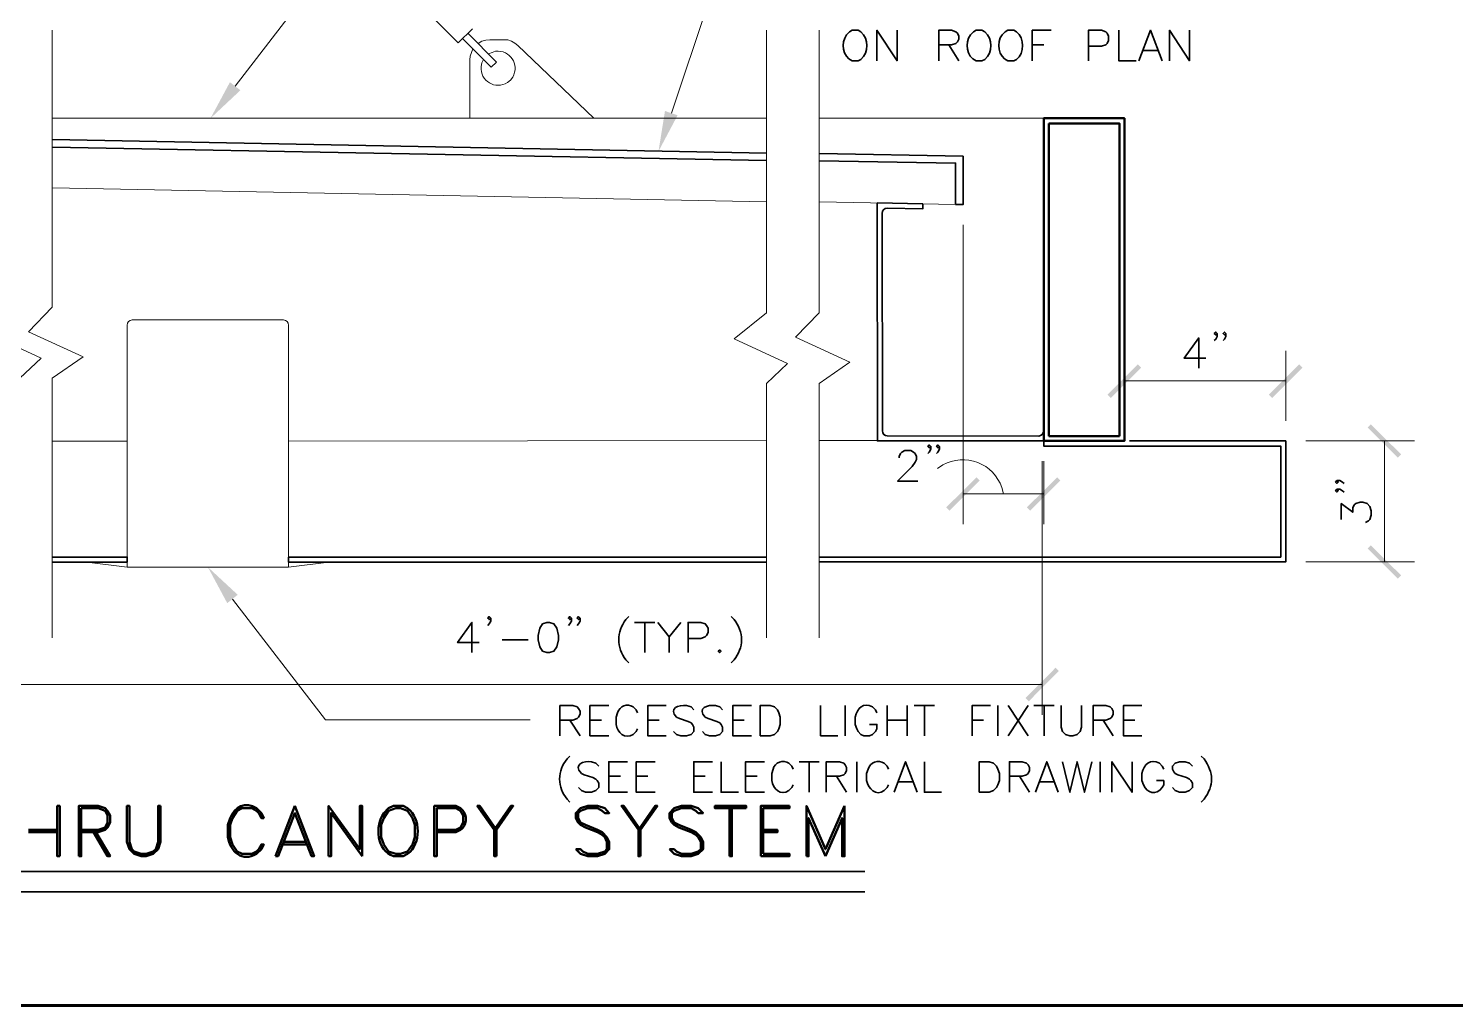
# Model space of a CAD drawing. Header units: inches. Extents: x 5 to 516, y -193 to 129.
# Drawn here: x 340.078 to 343.026, y -12.334 to -10.316 of the extents above; entities that cross this region are included whole.
import ezdxf

# ---------------------------------------------------------------- set-up
doc = ezdxf.new("R2010")
doc.units = ezdxf.units.IN
doc.header["$MEASUREMENT"] = 0
doc.layers.add('PDF6_Geometry', color=7, linetype='Continuous')
doc.layers.add('PDF6_Solid Fills', color=7, linetype='Continuous')

msp = doc.modelspace()

# ---------------------------------------------------------------- hatches: boundary and pattern name
at = {"layer": 'PDF6_Solid Fills', "transparency": 33554559}
for points in [[(342.3768125, -11.0166927), (342.3701458, -11.0100261), (342.3073683, -11.0728041), (342.3140347, -11.0794705)], [(342.6407014, -11.0728044), (342.6473681, -11.079471), (342.7101456, -11.016693), (342.7034792, -11.0100266)], [(342.9073685, -11.2028047), (342.9140352, -11.1961381), (342.8512571, -11.1339161), (342.8445907, -11.1405825)], [(342.0434792, -11.2500267), (342.0368125, -11.2433601), (341.974035, -11.3055826), (341.9807014, -11.312249)], [(342.1407014, -11.3055823), (342.1473681, -11.312249), (342.2101456, -11.2500265), (342.2034792, -11.2433601)], [(342.8512569, -11.3839153), (342.8445902, -11.3905819), (342.9073682, -11.452805), (342.9140346, -11.4461375)], [(342.1379232, -11.6994704), (342.1445898, -11.7061371), (342.2068118, -11.6433601), (342.2001454, -11.6366926)]]:
    msp.add_hatch(color=256, dxfattribs=at).paths.add_polyline_path(points)

# ---------------------------------------------------------------- linework, layer by layer
at = {"layer": 'PDF6_Geometry', "lineweight": 15}
for points in [[(340.5051458, -10.4355815), (341.1145902, -9.6444704), (341.2740346, -9.6444704)], [(341.4062564, -10.4911371), (341.557923, -10.0372482), (341.7173674, -10.0372482)], [(340.9657012, -10.3461379), (340.7629234, -10.1428046)], [(340.9951462, -10.316693), (340.9657017, -10.3461374)], [(340.0601464, -10.3200262), (340.0601464, -10.8922484), (339.9934797, -10.9461373), (340.1040353, -10.9972484), (340.0601464, -11.0383595), (340.0601464, -11.5750261)], [(340.1268126, -10.3200262), (340.1268126, -10.8922484), (340.0779237, -10.9428039), (340.1907015, -10.9944706), (340.1268126, -11.0383595), (340.1268126, -11.5750261)], [(341.0340346, -10.3961381), (340.9745902, -10.3366937)], [(340.9857015, -10.3261376), (341.045146, -10.385582), (341.0340349, -10.3961376)], [(341.0312564, -10.3394715), (341.022923, -10.3405826), (341.0145897, -10.3428049), (341.0068119, -10.3472493)], [(341.0890341, -10.3516932), (341.0829229, -10.3466932), (341.0757007, -10.3428044), (341.0679229, -10.3400266), (341.0595896, -10.339471), (341.0312563, -10.339471)], [(341.6029229, -10.3200262), (341.6029229, -10.9033595), (341.5357007, -10.9572484), (341.6462563, -11.0083594), (341.6029229, -11.0494706), (341.6029229, -11.5750261)], [(341.7118119, -10.3200262), (341.7118119, -10.9033595), (341.662923, -10.953915), (341.7751452, -11.0055817), (341.7118119, -11.0494706), (341.7118119, -11.5750261)], [(340.9962572, -10.3583596), (340.9929239, -10.3655819), (340.9907017, -10.3733596), (340.9895906, -10.3811374)], [(341.0429236, -10.3633593), (341.0357014, -10.3655815), (341.0284791, -10.3689149)], [(341.2462572, -10.5016939), (341.089035, -10.3516939)], [(340.9895897, -10.3811382), (340.9895897, -10.5016937)], [(341.0179236, -10.380026), (341.0145902, -10.3872482), (341.0129236, -10.395026)], [(341.067368, -10.4278038), (341.0734791, -10.4228038), (341.0784791, -10.4166927)], [(340.1273675, -10.5016939), (341.6023675, -10.5016939)], [(341.712368, -10.5016939), (342.1757013, -10.5016939)], [(341.602368, -10.6744709), (340.127368, -10.645582)], [(341.993479, -10.6800262), (341.7123679, -10.6744707)], [(342.009035, -10.7216929), (342.009035, -11.3405817)], [(340.2818125, -10.9289151), (340.2818125, -11.4289151), (340.1984792, -11.4189151)], [(340.2818126, -10.9289161), (340.2823682, -10.9250272), (340.2845904, -10.9216939), (340.2879237, -10.9194717), (340.2923682, -10.9183606), (340.6045904, -10.9183606)], [(340.6151458, -11.4289151), (340.6151458, -10.9289151), (340.6145903, -10.9250262), (340.612368, -10.9216929), (340.6090347, -10.9194707), (340.6045903, -10.9183596)], [(342.3423683, -11.1266939), (342.3423683, -10.9822495)], [(342.6757017, -11.1266939), (342.6757017, -10.9822495)], [(342.3423683, -11.0444705), (342.6757017, -11.0444705)], [(340.1273675, -11.1689155), (340.281812, -11.1689155)], [(340.6151458, -11.1689155), (341.602368, -11.1672489)], [(341.712368, -11.1672484), (341.8318124, -11.1672484)], [(342.7173683, -11.1683606), (342.9418128, -11.1683606)], [(342.8795907, -11.1683606), (342.8795907, -11.4183606)], [(342.1723674, -11.2100272), (342.1723674, -11.7339161)], [(342.1757017, -11.2100272), (342.1757017, -11.3405828)], [(342.1757017, -11.2778045), (342.009035, -11.2778045)], [(340.6984791, -11.4189155), (340.6151458, -11.4289155), (340.2818125, -11.4289155)], [(342.7173683, -11.4183606), (342.9418128, -11.4183606)], [(340.4995904, -11.4950264), (340.6912571, -11.7444708), (341.1145904, -11.7444708)], [(342.1723674, -11.6716926), (339.4140342, -11.6716926)], [(341.4495902, -12.3344711), (341.4495902, -12.3344705)]]:
    msp.add_lwpolyline(points, dxfattribs=at)
at = {"layer": 'PDF6_Geometry', "lineweight": 35}
for points in [[(341.7979236, -10.3233595), (341.7918125, -10.3200262), (341.7795903, -10.3200262), (341.7740348, -10.3233595), (341.7679236, -10.3294706)], [(341.8307016, -10.3828042), (341.8307016, -10.3200264), (341.8723683, -10.3828042), (341.8723683, -10.3200264)], [(341.9584787, -10.3828042), (341.9584787, -10.3200264), (341.9851454, -10.3200264), (341.9940343, -10.3233598), (341.9973676, -10.3261376), (342.0001454, -10.3322487), (342.0001454, -10.3383598), (341.9973676, -10.3439153), (341.9940343, -10.3472487), (341.9851454, -10.3500264), (341.9584787, -10.3500264)], [(342.0540339, -10.3233595), (342.0479228, -10.3200262), (342.0357006, -10.3200262), (342.030145, -10.3233595), (342.0240339, -10.3294706)], [(342.1190347, -10.3233595), (342.1134791, -10.3200262), (342.1012569, -10.3200262), (342.0957013, -10.3233595), (342.0895902, -10.3294706)], [(342.1518121, -10.3828042), (342.1518121, -10.3200264), (342.190701, -10.3200264)], [(342.2679235, -10.3828042), (342.2679235, -10.3200264), (342.2951458, -10.3200264), (342.3040346, -10.3233598), (342.3068124, -10.3261376), (342.3095902, -10.3322487), (342.3095902, -10.3411376), (342.3068124, -10.3472487), (342.3040346, -10.3500264), (342.2951458, -10.3528042), (342.2679235, -10.3528042)], [(342.3307016, -10.3200262), (342.3307016, -10.3828039), (342.3662571, -10.3828039)], [(342.3723683, -10.3828042), (342.3962571, -10.3200264), (342.420146, -10.3828042)], [(342.4351463, -10.3828042), (342.4351463, -10.3200264), (342.476813, -10.3828042), (342.476813, -10.3200264)], [(341.9795901, -10.3500261), (342.0001456, -10.3828039)], [(342.1518121, -10.3500261), (342.175701, -10.3500261)], [(342.3812568, -10.3616928), (342.4112568, -10.3616928)], [(341.7795903, -10.3828039), (341.7918125, -10.3828039), (341.7979236, -10.3800262)], [(342.0357006, -10.3828039), (342.0479228, -10.3828039), (342.0540339, -10.3800262)], [(342.1012569, -10.3828039), (342.1134791, -10.3828039), (342.1190347, -10.3800262)], [(341.602368, -10.5739155), (340.127368, -10.5455821)], [(341.602368, -10.5889154), (340.127368, -10.5611376)], [(342.009035, -10.5800269), (341.7123684, -10.5744713)], [(341.993479, -10.6800262), (342.0090345, -10.6800262), (342.0090345, -10.5800262)], [(341.993479, -10.6800263), (341.993479, -10.5944707), (341.7123679, -10.5894707)], [(341.9257017, -10.6783602), (341.8312572, -10.6766935)], [(342.1757017, -11.1683606), (341.8318128, -11.1683606), (341.8312572, -10.6766939)], [(341.8523679, -10.6878048), (341.8479235, -10.6883604), (341.8445902, -10.6905826), (341.842368, -10.6939159), (341.8418124, -10.6983604)], [(341.8418128, -10.6983603), (341.8423684, -11.1472492), (341.8429239, -11.1516936), (341.8451461, -11.155027), (341.8484795, -11.1572492), (341.8523684, -11.1578047)], [(341.9257017, -10.6783603), (341.9257017, -10.6889159), (341.8523684, -10.6878048)], [(342.4957011, -11.0178041), (342.4957011, -10.9555818), (342.4657011, -10.9972485), (342.5101455, -10.9972485)], [(342.5340346, -10.9466933), (342.5312568, -10.9494711), (342.5279234, -10.9466933), (342.5312568, -10.94336), (342.5340346, -10.9466933), (342.5340346, -10.9522489), (342.5312568, -10.95836), (342.5279234, -10.9611378)], [(342.5518127, -10.9466933), (342.549035, -10.9494711), (342.5462572, -10.9466933), (342.549035, -10.94336), (342.5518127, -10.9466933), (342.5518127, -10.9522489), (342.549035, -10.95836), (342.5462572, -10.9611378)], [(342.6757017, -11.1683606), (342.6757017, -11.4183606), (341.7123684, -11.4183606)], [(341.8318127, -11.1683606), (342.1757015, -11.1683606)], [(341.8523679, -11.1578037), (342.1651457, -11.1583593), (342.1690346, -11.1572482), (342.172368, -11.155026), (342.1745902, -11.1516926), (342.1757013, -11.1478037)], [(342.1757017, -11.1683596), (342.1757017, -11.1789151), (342.6651461, -11.1789151), (342.6651461, -11.4083596)], [(342.3529229, -11.1683606), (342.6757007, -11.1683606)], [(341.8768125, -11.2033597), (341.8768125, -11.2005819), (341.8795903, -11.1944708), (341.8823681, -11.191693), (341.8884792, -11.1883597), (341.9007014, -11.1883597), (341.906257, -11.191693), (341.9095903, -11.1944708), (341.9123681, -11.2005819), (341.9123681, -11.206693), (341.9095903, -11.2122486), (341.9034792, -11.2211375), (341.8734792, -11.2511375), (341.9151459, -11.2511375)], [(341.9423677, -11.1794712), (341.9390343, -11.1828046), (341.9362566, -11.1794712), (341.9390343, -11.1766934), (341.9423677, -11.1794712), (341.9423677, -11.1855823), (341.9390343, -11.1916934), (341.9362566, -11.1944712)], [(341.9601459, -11.1794712), (341.9568125, -11.1828046), (341.9540347, -11.1794712), (341.9568125, -11.1766934), (341.9601459, -11.1794712), (341.9601459, -11.1855823), (341.9568125, -11.1916934), (341.9540347, -11.1944712)], [(342.7812563, -11.2500267), (342.7840341, -11.2533601), (342.7812563, -11.2561378), (342.7784785, -11.2533601), (342.7812563, -11.2500267), (342.7873674, -11.2500267), (342.792923, -11.2533601), (342.7962563, -11.2561378)], [(342.7812563, -11.2678049), (342.7840341, -11.2711382), (342.7812563, -11.273916), (342.7784785, -11.2711382), (342.7812563, -11.2678049), (342.7873674, -11.2678049), (342.792923, -11.2711382), (342.7962563, -11.273916)], [(342.790146, -11.3305818), (342.790146, -11.2978041), (342.8140349, -11.3155818), (342.8140349, -11.3066929), (342.8168126, -11.3005818), (342.820146, -11.2978041), (342.8290349, -11.2950263), (342.8345904, -11.2950263), (342.8434793, -11.2978041), (342.8495904, -11.3039152), (342.8523682, -11.3128041), (342.8523682, -11.3216929), (342.8495904, -11.3305818), (342.8468126, -11.3333596), (342.8407015, -11.3366929)], [(340.2818125, -11.4189154), (340.2818125, -11.4083598), (340.127368, -11.4083598)], [(341.602368, -11.4083598), (340.6151457, -11.4083598)], [(340.6151458, -11.4083598), (340.6151458, -11.4189154)], [(342.665146, -11.4083598), (341.7123682, -11.4083598)], [(340.2818125, -11.4189155), (340.127368, -11.4189155)], [(341.602368, -11.4189155), (340.6151457, -11.4189155)], [(340.994034, -11.6055828), (340.994034, -11.5433606), (340.9645895, -11.5850272), (341.009034, -11.5850272)], [(341.0329235, -11.5344709), (341.0295902, -11.5372487), (341.0268124, -11.5344709), (341.0295902, -11.5311376), (341.0329235, -11.5344709), (341.0329235, -11.540582), (341.0295902, -11.5461376), (341.0268124, -11.5494709)], [(341.1995902, -11.5344709), (341.1962569, -11.5372487), (341.1934791, -11.5344709), (341.1962569, -11.5311376), (341.1995902, -11.5344709), (341.1995902, -11.540582), (341.1962569, -11.5461376), (341.1934791, -11.5494709)], [(341.2173684, -11.5344709), (341.2145906, -11.5372487), (341.2112573, -11.5344709), (341.2145906, -11.5311376), (341.2173684, -11.5344709), (341.2173684, -11.540582), (341.2145906, -11.5461376), (341.2112573, -11.5494709)], [(341.3184788, -11.5311377), (341.3123676, -11.5372488)], [(341.3301455, -11.5433606), (341.3718122, -11.5433606)], [(341.3512569, -11.5433606), (341.3512569, -11.6055828)], [(341.3779236, -11.5433606), (341.4018125, -11.572805), (341.4018125, -11.6055828)], [(341.4257017, -11.5433606), (341.4018128, -11.572805)], [(341.4407017, -11.6055825), (341.4407017, -11.5433603), (341.4673683, -11.5433603), (341.4762572, -11.5461381), (341.479035, -11.5494714), (341.4823683, -11.5550269), (341.4823683, -11.5639158), (341.479035, -11.5700269), (341.4762572, -11.5728047), (341.4673683, -11.5761381), (341.4407017, -11.5761381)], [(341.056812, -11.5789158), (341.1101453, -11.5789158)], [(341.3123676, -11.6205821), (341.3184788, -11.6266933)], [(341.1757017, -11.7772484), (341.1757017, -11.7150262), (341.2023684, -11.7150262), (341.2112573, -11.717804), (341.214035, -11.7211373), (341.2173684, -11.7266928), (341.2173684, -11.732804), (341.214035, -11.7389151), (341.2112573, -11.7416928), (341.2023684, -11.7450262), (341.1757017, -11.7450262)], [(341.2768125, -11.7772484), (341.2379237, -11.7772484), (341.2379237, -11.7150262), (341.2768125, -11.7150262)], [(341.2945903, -11.7300264), (341.2918125, -11.7389153), (341.2918125, -11.7539153)], [(341.3362569, -11.7300264), (341.3334792, -11.7239153), (341.3273681, -11.7178042)], [(341.3957017, -11.7772484), (341.3573683, -11.7772484), (341.3573683, -11.7150262), (341.3957017, -11.7150262)], [(341.4523673, -11.7239161), (341.4468117, -11.717805), (341.4373673, -11.7150272)], [(341.5118121, -11.7239161), (341.5062566, -11.717805), (341.4973677, -11.7150272)], [(341.5718124, -11.7772484), (341.5329235, -11.7772484), (341.5329235, -11.7150262), (341.5718124, -11.7150262)], [(341.7145901, -11.7150264), (341.7145901, -11.7772487), (341.7501457, -11.7772487)], [(341.7651453, -11.7150264), (341.7651453, -11.7772487)], [(341.8307016, -11.7300264), (341.8279238, -11.7239153), (341.8218127, -11.7178042)], [(341.851813, -11.7150264), (341.851813, -11.7772487)], [(341.8934796, -11.7150264), (341.8934796, -11.7772487)], [(341.9079235, -11.7150264), (341.9495902, -11.7150264)], [(341.9290349, -11.7150264), (341.9290349, -11.7772487)], [(342.0273682, -11.7772484), (342.0273682, -11.7150262), (342.0657015, -11.7150262)], [(342.0807016, -11.7150264), (342.0807016, -11.7772487)], [(342.101813, -11.7150264), (342.1434796, -11.7772487)], [(342.1434796, -11.7150264), (342.101813, -11.7772487)], [(342.1551453, -11.7150264), (342.1968119, -11.7150264)], [(342.1762566, -11.7150264), (342.1762566, -11.7772487)], [(342.2118119, -11.7150264), (342.2118119, -11.7594709), (342.2145897, -11.7683598), (342.2207008, -11.7744709), (342.2295897, -11.7772487), (342.2357008, -11.7772487), (342.2445897, -11.7744709), (342.2507008, -11.7683598), (342.2534786, -11.7594709), (342.2534786, -11.7150264)], [(342.2773682, -11.7772484), (342.2773682, -11.7150262), (342.3040348, -11.7150262), (342.3129237, -11.717804), (342.3162571, -11.7211373), (342.3190348, -11.7266928), (342.3190348, -11.732804), (342.3162571, -11.7389151), (342.3129237, -11.7416928), (342.3040348, -11.7450262), (342.2773682, -11.7450262)], [(342.3784795, -11.7772484), (342.3401462, -11.7772484), (342.3401462, -11.7150262), (342.3784795, -11.7150262)], [(341.196257, -11.7450264), (341.2173681, -11.7772486)], [(341.2379237, -11.7450264), (341.2618125, -11.7450264)], [(341.3273681, -11.7744708), (341.3334792, -11.7683597), (341.3362569, -11.7628042)], [(341.3573683, -11.7450264), (341.3812572, -11.7450264)], [(341.4168117, -11.7389161), (341.4229228, -11.7416939), (341.4407006, -11.747805), (341.4468117, -11.7505828), (341.4495895, -11.7539161), (341.4523673, -11.7594717), (341.4523673, -11.7683605), (341.4468117, -11.7744717), (341.4373673, -11.7772494), (341.4257006, -11.7772494), (341.4168117, -11.7744717), (341.4107006, -11.7683605)], [(341.4762566, -11.7389161), (341.4823677, -11.7416939), (341.5001455, -11.747805), (341.5062566, -11.7505828), (341.5090344, -11.7539161), (341.5118121, -11.7594717), (341.5118121, -11.7683605), (341.5062566, -11.7744717), (341.4973677, -11.7772494), (341.4851455, -11.7772494), (341.4762566, -11.7744717), (341.4701455, -11.7683605)], [(341.5329235, -11.7450264), (341.5568124, -11.7450264)], [(341.7862572, -11.7389153), (341.7862572, -11.7539153), (341.7890349, -11.7628042), (341.7918127, -11.7683597), (341.7979238, -11.7744708), (341.8040349, -11.7772486), (341.8157016, -11.7772486), (341.8218127, -11.7744708), (341.8279238, -11.7683597), (341.8307016, -11.7628042), (341.8307016, -11.7539153), (341.8157016, -11.7539153)], [(341.851813, -11.7450264), (341.8934796, -11.7450264)], [(342.0273682, -11.7450264), (342.0512571, -11.7450264)], [(342.2984795, -11.7450264), (342.3190351, -11.7772486)], [(342.3401462, -11.7450264), (342.3634795, -11.7450264)], [(341.196257, -11.8194712), (341.1907014, -11.8250267)], [(342.5007014, -11.8194712), (342.5068126, -11.8250267)], [(341.2562568, -11.8400264), (341.2501457, -11.8339153), (341.2412568, -11.8311376)], [(341.315701, -11.8939148), (341.2768121, -11.8939148), (341.2768121, -11.8311371), (341.315701, -11.8311371)], [(341.3723676, -11.8939148), (341.3334787, -11.8939148), (341.3334787, -11.8311371), (341.3723676, -11.8311371)], [(341.4912562, -11.8939148), (341.4523673, -11.8939148), (341.4523673, -11.8311371), (341.4912562, -11.8311371)], [(341.509035, -11.8311379), (341.509035, -11.8939157), (341.5445906, -11.8939157)], [(341.5984791, -11.8939148), (341.5595902, -11.8939148), (341.5595902, -11.8311371), (341.5984791, -11.8311371)], [(341.6701452, -11.8311379), (341.7118119, -11.8311379)], [(341.6907016, -11.8311379), (341.6907016, -11.8939157)], [(341.7262569, -11.8939148), (341.7262569, -11.8311371), (341.7534791, -11.8311371), (341.762368, -11.8339148), (341.7651458, -11.8372482), (341.7679236, -11.8428037), (341.7679236, -11.8489148), (341.7651458, -11.8550259), (341.762368, -11.8578037), (341.7534791, -11.8611371), (341.7262569, -11.8611371)], [(341.7890349, -11.8311379), (341.7890349, -11.8939157)], [(341.8662568, -11.8939148), (341.8901457, -11.8311371), (341.9140346, -11.8939148)], [(341.9290349, -11.8311379), (341.9290349, -11.8939157), (341.9645904, -11.8939157)], [(342.1045901, -11.8939148), (342.1045901, -11.8311371), (342.1312567, -11.8311371), (342.1401456, -11.8339148), (342.143479, -11.8372482), (342.1462567, -11.8428037), (342.1462567, -11.8489148), (342.143479, -11.8550259), (342.1401456, -11.8578037), (342.1312567, -11.8611371), (342.1045901, -11.8611371)], [(342.1584785, -11.8939148), (342.1818118, -11.8311371), (342.2057007, -11.8939148)], [(342.2145901, -11.8311379), (342.2295901, -11.8939157), (342.2445901, -11.8311379), (342.2595901, -11.8939157), (342.2745901, -11.8311379)], [(342.2923681, -11.8311379), (342.2923681, -11.8939157)], [(342.3162566, -11.8939148), (342.3162566, -11.8311371), (342.3579233, -11.8939148), (342.3579233, -11.8311371)], [(342.4234795, -11.8461379), (342.4201462, -11.8400268), (342.4145907, -11.8339157)], [(342.4829233, -11.8400264), (342.4768122, -11.8339153), (342.4679233, -11.8311376), (342.4562566, -11.8311376), (342.4473677, -11.8339153), (342.4412566, -11.8400264), (342.4412566, -11.8461376), (342.4440344, -11.8516931), (342.4473677, -11.8550264), (342.4529233, -11.8578042), (342.470701, -11.8639153), (342.4768122, -11.8666931), (342.4795899, -11.8700264), (342.4829233, -11.875582), (342.4829233, -11.8844709), (342.4768122, -11.890582), (342.4679233, -11.8939153), (342.4562566, -11.8939153), (342.4473677, -11.890582), (342.4412566, -11.8844709)], [(341.2201457, -11.8550264), (341.2262568, -11.8578042), (341.2440346, -11.8639153), (341.2501457, -11.8666931), (341.2529235, -11.8700264), (341.2562568, -11.875582), (341.2562568, -11.8844709), (341.2501457, -11.890582), (341.2412568, -11.8939153), (341.2290346, -11.8939153), (341.2201457, -11.890582), (341.2140346, -11.8844709)], [(341.2768121, -11.8611378), (341.300701, -11.8611378)], [(341.3334787, -11.8611378), (341.3573676, -11.8611378)], [(341.4523673, -11.8611378), (341.4762562, -11.8611378)], [(341.5595902, -11.8611378), (341.5834791, -11.8611378)], [(341.6490346, -11.8905823), (341.6551457, -11.8844712), (341.6579235, -11.8789156)], [(341.7473683, -11.8611378), (341.7679238, -11.8939156)], [(341.8457012, -11.8905823), (341.8518123, -11.8844712), (341.8545901, -11.8789156)], [(341.8751454, -11.8728046), (341.9051454, -11.8728046)], [(342.1257015, -11.8611378), (342.146257, -11.8939156)], [(342.1673681, -11.8728046), (342.1968126, -11.8728046)], [(342.3784795, -11.8550268), (342.3784795, -11.8700268), (342.3818129, -11.8789156)], [(342.4201462, -11.8844712), (342.4234795, -11.8789156), (342.4234795, -11.8700268), (342.4084795, -11.8700268)], [(341.1907014, -11.90836), (341.196257, -11.9144712)], [(342.5068126, -11.90836), (342.5007014, -11.9144712)], [(338.477368, -12.0578044), (341.8057012, -12.0578044)], [(338.477368, -12.0994711), (341.8057012, -12.0994711)]]:
    msp.add_lwpolyline(points, dxfattribs=at)
at = {"layer": 'PDF6_Geometry', "lineweight": 50}
for points in [[(342.3423683, -11.1583605), (342.3423683, -11.1683606), (342.3423683, -10.5016939), (342.1757017, -10.5016939), (342.1757017, -11.1683606), (342.3423683, -11.1683606)], [(342.1862562, -10.5122485), (342.1862562, -11.1583596)], [(342.1862571, -10.5122485), (342.3318127, -10.5122485), (342.3318127, -11.1583596)], [(342.3318127, -11.1583598), (342.1862571, -11.1583598)], [(340.186812, -11.9766932), (340.221812, -11.9766932), (340.2362565, -11.9716932), (340.2412565, -11.9666932), (340.2462565, -11.9566932), (340.2462565, -11.9422487), (340.2412565, -11.9322487), (340.2362565, -11.9272487), (340.221812, -11.9222487), (340.181812, -11.9222487), (340.181812, -12.0261376)], [(340.1868124, -11.9716935), (340.2218124, -11.9716935), (340.2362568, -11.9666935), (340.2412568, -11.9566935), (340.2412568, -11.9422491), (340.2362568, -11.9322491), (340.2218124, -11.9272491), (340.1868124, -11.9272491), (340.1868124, -12.026138), (340.1818124, -12.026138)], [(340.5490345, -12.0211371), (340.5590345, -12.0116927), (340.5640345, -12.0016927), (340.5590345, -12.0016927), (340.5540345, -12.0116927), (340.5490345, -12.0166927), (340.5390345, -12.0211371), (340.5190345, -12.0211371), (340.5090345, -12.0166927), (340.4995901, -12.0016927), (340.4945901, -11.9866927), (340.4945901, -11.9616927), (340.4995901, -11.9472483), (340.5090345, -11.9322483), (340.5190345, -11.9272483), (340.5390345, -11.9272483), (340.5490345, -11.9322483), (340.5540345, -11.9372483), (340.5590345, -11.9472483), (340.5640345, -11.9472483), (340.5590345, -11.9372483), (340.5490345, -11.9272483)], [(340.6284786, -11.9222487), (340.5884786, -12.0261376)], [(340.6284786, -11.9222487), (340.667923, -12.0261376), (340.662923, -12.0261376), (340.6284786, -11.9372487), (340.5934786, -12.0261376), (340.5884786, -12.0261376)], [(340.7673675, -12.0261376), (340.7673675, -11.9222487), (340.7623675, -11.9222487), (340.7623675, -12.0116932), (340.697923, -11.9222487), (340.697923, -12.0261376)], [(340.7673678, -12.0261376), (340.7029234, -11.9372487), (340.7029234, -12.0261376), (340.6979234, -12.0261376)], [(340.8612571, -11.9272487), (340.8518127, -11.9222487), (340.8318127, -11.9222487), (340.8218127, -11.9272487), (340.8118127, -11.9372487)], [(341.0451458, -11.9716932), (341.0101458, -11.9222487), (341.0051458, -11.9222487), (341.0401458, -11.9716932), (341.0401458, -12.0261376), (341.0451458, -12.0261376)], [(341.0451461, -12.0261376), (341.0451461, -11.9716932), (341.0795906, -11.9222487), (341.0745906, -11.9222487), (341.0401461, -11.9716932)], [(341.3423683, -11.9716932), (341.3079238, -11.9222487), (341.3029238, -11.9222487), (341.3379238, -11.9716932), (341.3379238, -12.0261376), (341.3423683, -12.0261376)], [(341.3423675, -12.0261376), (341.3423675, -11.9716932), (341.3773675, -11.9222487), (341.3723675, -11.9222487), (341.3379231, -11.9716932)], [(341.5312564, -11.9272491), (341.5312564, -12.026138), (341.5262564, -12.026138)], [(341.5262571, -11.9272491), (341.5262571, -12.026138)], [(341.6501456, -11.9222487), (341.5907012, -11.9222487), (341.5907012, -12.0261376)], [(341.650146, -11.9222491), (341.650146, -11.9272491), (341.5957016, -11.9272491), (341.5957016, -12.021138)], [(341.7640352, -11.9222487), (341.7245908, -12.0116932), (341.6851463, -11.9222487), (341.6851463, -12.0261376)], [(341.7245897, -12.0261373), (341.7590342, -11.9472484), (341.7590342, -12.0261373), (341.7640342, -12.0261373), (341.7640342, -11.9222484)], [(340.4945901, -11.9472483), (340.4895901, -11.9616927), (340.4895901, -11.9866927)], [(341.7245906, -12.0261371), (341.6895906, -11.9472483), (341.6895906, -12.0261371), (341.6851461, -12.0261371)], [(340.0779234, -11.9716928), (340.1373679, -11.9716928)], [(340.0779234, -11.9766932), (340.1373679, -11.9766932)], [(340.2118119, -11.9766932), (340.2412564, -12.0261376), (340.2462564, -12.0261376), (340.2168119, -11.9766932)], [(340.6034791, -11.9966935), (340.6529235, -11.9966935)], [(341.5957016, -11.9716928), (341.625146, -11.9716928), (341.625146, -11.9766928), (341.5957016, -11.9766928)], [(340.5984787, -12.0016939), (340.6579231, -12.0016939)], [(340.8318127, -12.0261376), (340.8518127, -12.0261376), (340.8612571, -12.0211376)], [(341.5957016, -12.0211381), (341.650146, -12.0211381), (341.650146, -12.0261381), (341.5907016, -12.0261381)]]:
    msp.add_lwpolyline(points, dxfattribs=at)
at = {"layer": 'PDF6_Geometry', "lineweight": 15}
msp.add_lwpolyline([(342.0923684, -11.2778045), (342.089035, -11.2644712, 0.464509574), (341.9673684, -11.2178045), (341.9557017, -11.2255823)], format="xyb", dxfattribs=at)
at = {"layer": 'PDF6_Geometry', "lineweight": 35}
for points in [[(341.149035, -11.5433606), (341.1401461, -11.5461383), (341.134035, -11.5550272), (341.1312572, -11.5700272), (341.1312572, -11.5789161), (341.134035, -11.5939161), (341.1401461, -11.602805), (341.149035, -11.6055828), (341.1545906, -11.6055828), (341.1634794, -11.602805), (341.1695906, -11.5939161), (341.1729239, -11.5789161), (341.1729239, -11.5700272), (341.1695906, -11.5550272), (341.1634794, -11.5461383), (341.1545906, -11.5433606)], [(341.5062568, -11.600026), (341.5029235, -11.6028038), (341.5062568, -11.6055816), (341.5090346, -11.6028038)], [(341.5895901, -11.7772484), (341.5895901, -11.7150262), (341.6101457, -11.7150262), (341.6190346, -11.717804), (341.6251457, -11.7239151), (341.628479, -11.7300262), (341.6312568, -11.7389151), (341.6312568, -11.7539151), (341.628479, -11.762804), (341.6251457, -11.7683595), (341.6190346, -11.7744706), (341.6101457, -11.7772484)], [(342.0423681, -11.8939148), (342.0423681, -11.8311371), (342.0629237, -11.8311371), (342.0718126, -11.8339148), (342.0779237, -11.8400259), (342.0807015, -11.8461371), (342.0840348, -11.8550259), (342.0840348, -11.8700259), (342.0807015, -11.8789148), (342.0779237, -11.8844704), (342.0718126, -11.8905815), (342.0629237, -11.8939148)]]:
    msp.add_lwpolyline(points, close=True, dxfattribs=at)
for points in [[(341.5295903, -11.5311377), (341.5357014, -11.5372488, -0.369416811), (341.5357014, -11.6205821), (341.5295903, -11.6266933)], [(341.6579235, -11.8461379), (341.6551457, -11.8400268), (341.6490346, -11.8339157, 0.508548725), (341.6162568, -11.8461379), (341.6134791, -11.8550268), (341.6134791, -11.8700268)], [(341.8545901, -11.8461379), (341.8518123, -11.8400268), (341.8457012, -11.8339157, 0.508548725), (341.8129234, -11.8461379), (341.8095901, -11.8550268), (341.8095901, -11.8700268)]]:
    msp.add_lwpolyline(points, format="xyb", dxfattribs=at)
at = {"layer": 'PDF6_Geometry', "lineweight": 50}
for points in [[(340.1423675, -12.0261376), (340.1423675, -11.9222487), (340.1373675, -11.9222487), (340.1373675, -12.0261376)], [(340.3507008, -11.9222487), (340.3457008, -11.9222487), (340.3457008, -11.9966932), (340.3407008, -12.0116932), (340.3357008, -12.0166932), (340.3207008, -12.0211376), (340.3107008, -12.0211376), (340.2962564, -12.0166932), (340.2912564, -12.0116932), (340.2862564, -11.9966932), (340.2862564, -11.9222487), (340.2812564, -11.9222487), (340.2812564, -11.9966932), (340.2862564, -12.0116932), (340.2962564, -12.0211376), (340.3107008, -12.0261376), (340.3207008, -12.0261376), (340.3357008, -12.0211376), (340.3457008, -12.0116932), (340.3507008, -11.9966932)], [(340.8368119, -11.9272491), (340.8218119, -11.9322491), (340.8118119, -11.9472491), (340.8068119, -11.9616935), (340.8068119, -11.9866935), (340.8118119, -12.0016935), (340.8218119, -12.0166935), (340.8368119, -12.021138), (340.8468119, -12.021138), (340.8612564, -12.0166935), (340.8712564, -12.0016935), (340.8762564, -11.9866935), (340.8762564, -11.9616935), (340.8712564, -11.9472491), (340.8612564, -11.9322491), (340.8468119, -11.9272491)], [(341.2084787, -12.0116931), (341.2184787, -12.0211376), (341.2334787, -12.0261376), (341.2534787, -12.0261376), (341.2684787, -12.0211376), (341.2779232, -12.0116931), (341.2779232, -11.9966931), (341.2729232, -11.9866931), (341.2634787, -11.9766931), (341.2534787, -11.9716931), (341.2284787, -11.9616931), (341.2184787, -11.9566931), (341.2134787, -11.9472487), (341.2134787, -11.9372487), (341.2184787, -11.9322487), (341.2334787, -11.9272487), (341.2534787, -11.9272487), (341.2634787, -11.9322487), (341.2684787, -11.9372487), (341.2779232, -11.9372487), (341.2684787, -11.9272487), (341.2534787, -11.9222487), (341.2334787, -11.9222487), (341.2184787, -11.9272487), (341.2084787, -11.9372487), (341.2084787, -11.9472487), (341.2134787, -11.9566931), (341.2184787, -11.9616931), (341.2284787, -11.9666931), (341.2534787, -11.9766931), (341.2634787, -11.9816931), (341.2684787, -11.9866931), (341.2729232, -11.9966931), (341.2729232, -12.0116931), (341.2684787, -12.0166931), (341.2534787, -12.0211376), (341.2334787, -12.0211376), (341.2234787, -12.0166931), (341.2184787, -12.0116931)], [(341.4023682, -12.0116931), (341.4118126, -12.0211376), (341.4268126, -12.0261376), (341.4468126, -12.0261376), (341.4618126, -12.0211376), (341.4718126, -12.0116931), (341.4718126, -11.9966931), (341.4668126, -11.9866931), (341.4568126, -11.9766931), (341.4468126, -11.9716931), (341.4218126, -11.9616931), (341.4118126, -11.9566931), (341.4073682, -11.9472487), (341.4073682, -11.9372487), (341.4118126, -11.9322487), (341.4268126, -11.9272487), (341.4468126, -11.9272487), (341.4568126, -11.9322487), (341.4618126, -11.9372487), (341.4718126, -11.9372487), (341.4618126, -11.9272487), (341.4468126, -11.9222487), (341.4268126, -11.9222487), (341.4118126, -11.9272487), (341.4023682, -11.9372487), (341.4023682, -11.9472487), (341.4073682, -11.9566931), (341.4118126, -11.9616931), (341.4218126, -11.9666931), (341.4468126, -11.9766931), (341.4568126, -11.9816931), (341.4618126, -11.9866931), (341.4668126, -11.9966931), (341.4668126, -12.0116931), (341.4618126, -12.0166931), (341.4468126, -12.0211376), (341.4268126, -12.0211376), (341.4168126, -12.0166931), (341.4118126, -12.0116931)], [(341.5607017, -11.9272487), (341.4962572, -11.9272487), (341.4962572, -11.9222487), (341.5607017, -11.9222487)]]:
    msp.add_lwpolyline(points, close=True, dxfattribs=at)
msp.add_lwpolyline([(340.9212571, -11.9766932), (340.9607015, -11.9766932), (340.9707015, -11.9716932, 0.4928125), (340.9707015, -11.9272487), (340.9607015, -11.9222487), (340.9162571, -11.9222487), (340.9162575, -12.026138), (340.9212575, -12.026138), (340.9212575, -11.9272491), (340.9607019, -11.9272491), (340.9707019, -11.9322491), (340.9757019, -11.9422491), (340.9757019, -11.9566935), (340.9707019, -11.9666935), (340.9607019, -11.9716935), (340.9212575, -11.9716935)], format="xyb", dxfattribs=at)
at = {"layer": 'PDF6_Geometry', "lineweight": 60}
msp.add_lwpolyline([(334.3940348, -12.3344711), (355.5607009, -12.3344711)], close=True, dxfattribs=at)
at = {"layer": 'PDF6_Geometry', "lineweight": 35}
for points in [[(341.7679236, -10.3294706), (341.7564329, -10.3459243), (341.7597107, -10.374591), (341.7795903, -10.3828039)], [(341.7979236, -10.3800262), (341.814081, -10.3660077), (341.8147199, -10.3374706), (341.7979236, -10.3233595)], [(342.0240339, -10.3294706), (342.0125432, -10.3459243), (342.015821, -10.374591), (342.0357006, -10.3828039)], [(342.0540339, -10.3800262), (342.0701913, -10.3660077), (342.0708302, -10.3374706), (342.0540339, -10.3233595)], [(342.0895902, -10.3294706), (342.077618, -10.3446095), (342.0817198, -10.376091), (342.1012569, -10.3828039)], [(342.1190347, -10.3800262), (342.1358587, -10.3676373), (342.1365532, -10.3359151), (342.1190347, -10.3233595)], [(341.3123676, -11.5372488), (341.2927195, -11.5632118), (341.2923676, -11.594684), (341.3123676, -11.6205821)], [(341.3273681, -11.7178042), (341.3135903, -11.7096375), (341.3002847, -11.7157208), (341.2945903, -11.7300264)], [(341.4373673, -11.7150272), (341.4213025, -11.7126106), (341.3989228, -11.720842), (341.4168117, -11.7389161)], [(341.4973677, -11.7150272), (341.4812936, -11.712518), (341.4581362, -11.7205643), (341.4762566, -11.7389161)], [(341.8218127, -11.7178042), (341.8034886, -11.7075727), (341.7894146, -11.7203227), (341.7862572, -11.7389153)], [(341.2918125, -11.7539153), (341.2952106, -11.7712949), (341.3091736, -11.7850357), (341.3273681, -11.7744708)], [(341.1907014, -11.8250267), (341.1703959, -11.8487767), (341.1700255, -11.8847026), (341.1907014, -11.90836)], [(341.2412568, -11.8311376), (341.225192, -11.8286283), (341.2020253, -11.8366746), (341.2201457, -11.8550264)], [(342.4145907, -11.8339157), (342.3951832, -11.8232305), (342.3829425, -11.8370823), (342.3784795, -11.8550268)], [(342.5068126, -11.8250267), (342.5271274, -11.8536563), (342.527544, -11.8798323), (342.5068126, -11.90836)], [(341.6134791, -11.8700268), (341.6159143, -11.8870268), (341.6325068, -11.9027582), (341.6490346, -11.8905823)], [(341.8095901, -11.8700268), (341.8132753, -11.8867582), (341.828516, -11.9028971), (341.8457012, -11.8905823)], [(342.3818129, -11.8789156), (342.3887481, -11.8961934), (342.4085073, -11.9016101), (342.4201462, -11.8844712)]]:
    msp.add_open_spline(points, degree=3, dxfattribs=at)
at = {"layer": 'PDF6_Geometry', "lineweight": 15}
for points in [[(341.0784791, -10.4166927), (341.0929236, -10.3902575), (341.0730347, -10.3602297), (341.0429236, -10.3633593)], [(341.0129236, -10.395026), (341.0102476, -10.4252297), (341.043368, -10.4437019), (341.067368, -10.4278038)]]:
    msp.add_open_spline(points, degree=3, dxfattribs=at)
at = {"layer": 'PDF6_Geometry', "lineweight": 50}
for points in [[(340.5490345, -11.9272483), (340.5275253, -11.9124149), (340.5025993, -11.9241557), (340.4945901, -11.9472483)], [(340.8118127, -11.9372487), (340.7932757, -11.9648043), (340.7973034, -12.0133876), (340.8318127, -12.0261376)], [(340.8612571, -12.0211376), (340.8894794, -12.0007487), (340.8889423, -11.9480635), (340.8612571, -11.9272487)], [(340.4895901, -11.9866927), (340.4950438, -12.0161927), (340.5194697, -12.0397946), (340.5490345, -12.0211371)]]:
    msp.add_open_spline(points, degree=3, dxfattribs=at)
at = {"layer": 'PDF6_Solid Fills', "lineweight": 50, "transparency": 33554559}
for points in [[(340.5157015, -10.4439151), (340.4540348, -10.5016929), (340.4940348, -10.4272484)], [(341.3929236, -10.4866928), (341.3795902, -10.5700262), (341.4190347, -10.4955817)], [(340.4884786, -11.5033599), (340.4484786, -11.4289155), (340.5101453, -11.4861377)]]:
    msp.add_solid(points, dxfattribs=at)

doc.saveas('drawing.dxf')
